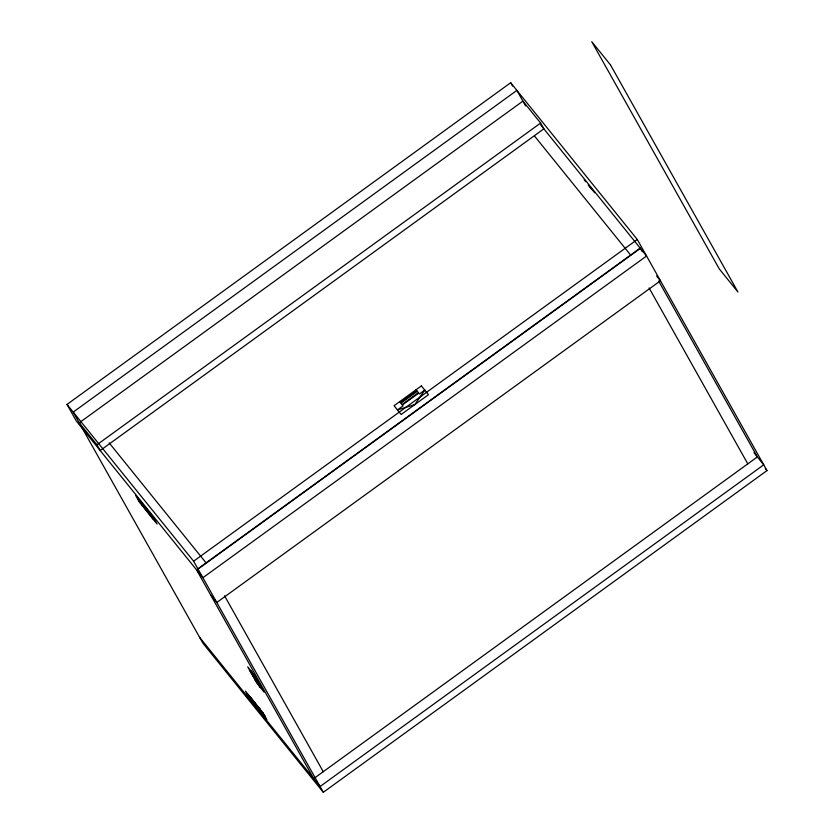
<?xml version="1.0" encoding="UTF-8"?>
<svg xmlns="http://www.w3.org/2000/svg" width="834" height="834" viewBox="0 0 834 834"><rect width="100%" height="100%" fill="white"/><g stroke="black" fill="none" stroke-linecap="round" stroke-linejoin="round"><path stroke-width="1.25" d="M658.651 281.027L757.366 456.928L313.688 778.633L196.522 569.82L76.28 420.93L67.022 404.427L510.689 82.722L637.301 239.504L766.978 470.595L323.311 792.3L202.902 643.191L73.215 412.1L516.892 90.395L525.608 105.939M96.953 444.762L540.62 123.057L522.908 101.123L79.24 422.828L96.953 444.762L100.195 450.537L543.862 128.832L540.62 123.057M323.311 792.3L193.624 561.209L637.301 239.504M196.522 569.82L640.189 248.125L540.64 124.85M584.186 179.779L585.791 181.77M594.652 192.737L588.21 184.762L591.296 188.88M656.577 275.981L660.455 280.777L216.788 602.482L210.585 594.798M534.511 136.025L630.629 255.058M753.978 452.726L763.736 464.819L320.068 786.525L199.66 637.416M765.351 468.583L766.978 470.595M416.051 389.78L416.833 390.75L400.403 402.666L399.622 401.696M109.15 442.854L206.081 562.887M67.022 404.427L193.624 561.209M249.533 670.067L257.456 682.91L250.763 671.599M255.1 680.002L255.892 680.971M640.189 248.125L642.253 251.712M649.092 287.959L747.796 463.86M510.689 82.722L512.545 86.027M224.544 595.799L323.258 771.7M152.09 517.07L151.725 516.423L155.322 520.875L144.543 506.467L137.62 498.951L152.862 518.425M153.498 519.582L141.624 504.195M259.562 708.577L259.968 709.307L248.907 695.379M260.792 710.766L249.554 696.536L264.931 716.187L258.008 708.671L247.218 694.253L250.68 698.538L250.315 697.891M142.437 505.654L142.854 506.384M424.777 390.103L414.811 404.584L397.453 409.911L402.999 405.887L402.301 405.022L418.741 393.106L419.439 393.971L424.777 390.103M421.389 385.913L394.065 405.72L401.154 414.488L428.467 394.68L421.389 385.913M417.281 391.302L400.852 403.218L401.967 404.615L418.407 392.689L417.281 391.302M640.366 248.344L196.699 570.039L202.891 577.722L646.558 256.017L640.366 248.344M610.478 64.885L591.765 41.7L719.21 268.809L737.934 291.994L610.478 64.885M153.393 517.424L135.681 495.5L139.393 502.099L157.094 524.033L153.393 517.424M254.808 675.613L247.719 666.846L256.987 683.348L264.065 692.126L254.808 675.613M252.921 674.268L252.222 673.403L260.375 687.55L259.437 683.87L251.107 671.036L252.921 674.268M263.158 713.028L245.446 691.105L249.157 697.704L266.859 719.627L263.158 713.028"/></g></svg>
